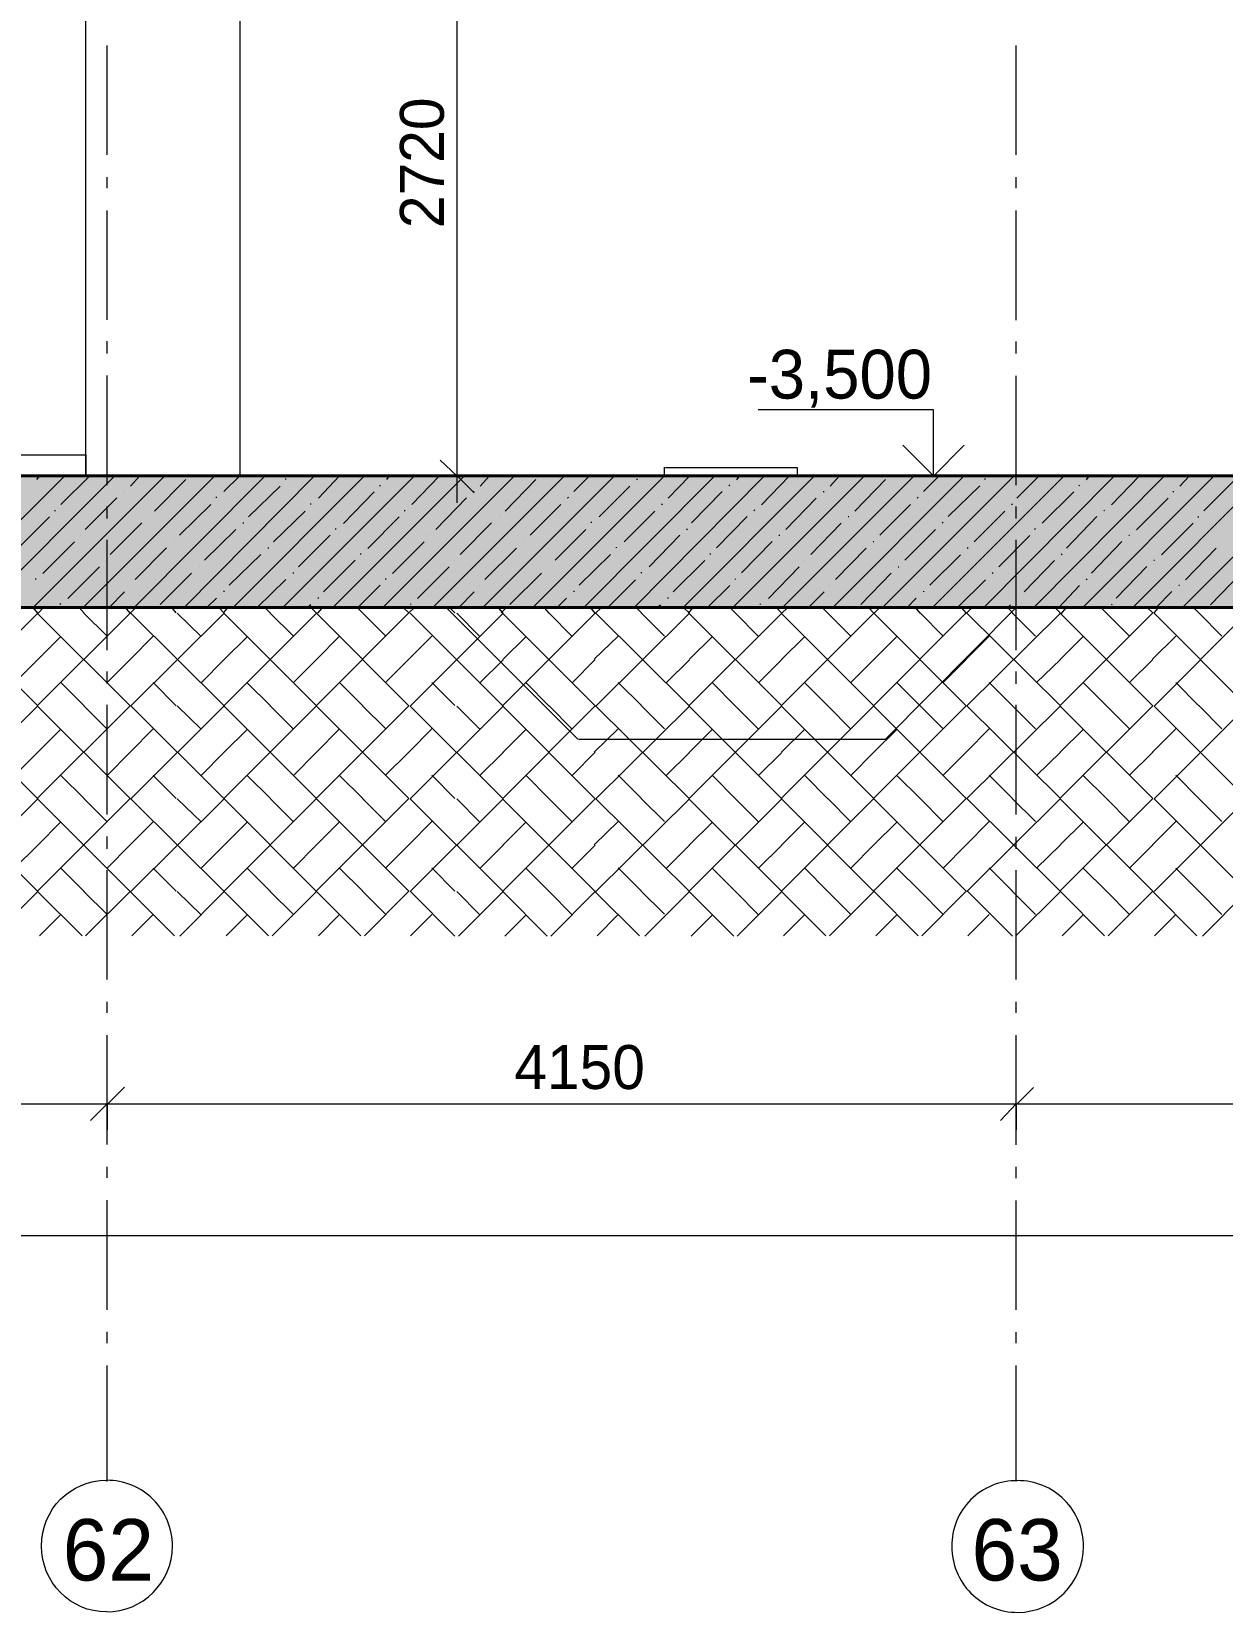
# Model space of a CAD drawing. Header units: millimetres. Extents: x -135211 to 49383, y -8033 to 228499.
# Drawn here: x -8092 to -2656, y 39969 to 47183 of the extents above; entities that cross this region are included whole.
import ezdxf

# ---------------------------------------------------------------- set-up
doc = ezdxf.new("R2010")
doc.units = ezdxf.units.MM
doc.layers.add('PDF _Геометрия', color=7, linetype='Continuous', true_color=0x1d1d1d)
doc.layers.add('PDF _Сплошная заливка', color=7, linetype='Continuous', true_color=0xffffff)
doc.layers.add('PDF _Текст', color=7, linetype='Continuous')

msp = doc.modelspace()

# ---------------------------------------------------------------- hatches: boundary and pattern name
at = {"layer": 'PDF _Сплошная заливка', "transparency": 33554559}
h = msp.add_hatch(color=256, dxfattribs=at)
h.paths.add_polyline_path([(-99774.8, 44556.2), (-99774.8, 45156.6), (-104045.4, 45156.6), (-104045.4, 44556.2)])
h.paths.add_polyline_path([(646.3, 44556.2), (646.3, 45156.6), (-26352.2, 45156.6), (-26352.2, 44556.2)])
h.paths.add_polyline_path([(-26398.8, 44556.2), (-26398.8, 45156.6), (-50899.8, 45156.6), (-50899.8, 44556.2)])
h.paths.add_polyline_path([(-50950.6, 44556.2), (-50950.6, 45156.6), (-98974.8, 45156.6), (-98974.8, 44556.2)])

# ---------------------------------------------------------------- linework, layer by layer
at = {"layer": 'PDF _Геометрия', "color": 7, "lineweight": 9}
for points in [[(-6150.8, 52695.4), (-6150.8, 52856.2), (-6150.8, 52534.5), (-6150.8, 52123.9), (-6150.8, 48652.6), (-6150.8, 48284.3), (-6150.8, 47873.7), (-6150.8, 45033.2)], [(-9240.9, 45252.3), (-7844.2, 45252.3), (-7844.2, 45154.9), (-10239.9, 45154.9), (-7844.2, 45154.9), (-7844.2, 48283.4), (-7941.8, 48283.4)], [(-7142.2, 47872.9), (-7142.2, 48283.5), (-7142.2, 45155.1), (-7845.3, 45155.1)], [(-7144, 47873.3), (-544.2, 47873.3), (-544.2, 48283.9), (-544.2, 45155.5), (-4595.7, 45155.5)], [(-7747.7, 46620.9), (-7747.7, 47120.4)], [(-3597.5, 46620.5), (-3597.5, 47120)], [(-7747.7, 46468.5), (-7747.7, 46519.3)], [(-3597.5, 46468.1), (-3597.5, 46518.9)], [(-7747.7, 45867.3), (-7747.7, 46366.9)], [(-3597.5, 45867), (-3597.5, 46366.5)], [(-7747.7, 45714.9), (-7747.7, 45770)], [(-3597.5, 45714.6), (-3597.5, 45769.6)], [(-7747.7, 45113.9), (-7747.7, 45613.3)], [(-3597.5, 45113.4), (-3597.5, 45613)], [(-3974.8, 45156), (-3974.8, 45456.5), (-4774.8, 45456.5)], [(-7150.7, 45157.2), (-5203.2, 45157.2), (-5203.2, 45195.2)], [(-5199, 45194.2), (-4597.8, 45194.2), (-4597.8, 45156.1), (-5199, 45156.1)], [(251.1, 45156.7), (640.3, 45156.7), (640.3, 44555.6), (-97975.2, 44555.6)], [(-6150.8, 45156), (-6269.3, 45156)], [(-6151.6, 45156.1), (-6045.5, 45156.1)], [(-3825.7, 45156.7), (-4126.5, 45156.7)], [(-3114.4, 45155.7), (-2983.4, 45155.7), (-3974, 45155.7)], [(-7747.7, 44961.5), (-7747.7, 45016.5)], [(-3597.5, 44961.1), (-3597.5, 45016.1)], [(-7747.7, 44360.3), (-7747.7, 44864.1)], [(-3597.5, 44360), (-3597.5, 44863.7)], [(-6199.3, 44555.2), (-5598, 43954.1)], [(-4194.7, 43953.6), (-3597.5, 44554.7), (-6196.9, 44554.7)], [(-7747.7, 44207.9), (-7747.7, 44263)], [(-3597.5, 44207.5), (-3597.5, 44262.5)], [(-7747.7, 43611), (-7747.7, 44110.6)], [(-3597.5, 43610.7), (-3597.5, 44110.2)], [(-5595.1, 43953.5), (-4194.2, 43953.5)], [(-7747.7, 43454.4), (-7747.7, 43509.4)], [(-3597.5, 43454), (-3597.5, 43509.1)], [(-7747.7, 42857.5), (-7747.7, 43357)], [(-3597.5, 42857.1), (-3597.5, 43356.6)], [(-7747.7, 42705.1), (-7747.7, 42755.9)], [(-3597.5, 42704.8), (-3597.5, 42755.6)], [(-7747.7, 42104), (-7747.7, 42603.5)], [(-3597.5, 42103.6), (-3597.5, 42603.1)], [(-7747.7, 42290.3), (-7747.7, 42396.1)], [(-3597.5, 42289.9), (-3597.5, 42395.7)], [(-11997.9, 42290.3), (-7747.7, 42290.3), (-7747.7, 42171.7)], [(-7745.9, 42289.9), (-3597.5, 42289.9), (-3597.5, 42171.4)], [(-3596.2, 42289.6), (175.3, 42289.6)], [(-7747.7, 41951.7), (-7747.7, 42002.4)], [(-3597.5, 41951.2), (-3597.5, 42002)], [(-7747.7, 41350.5), (-7747.7, 41850.1)], [(-3597.5, 41350.1), (-3597.5, 41849.7)], [(-103561.8, 41688.5), (175.3, 41688.5)], [(-7747.7, 41198.1), (-7747.7, 41248.9)], [(-3597.5, 41197.7), (-3597.5, 41248.5)], [(-7747.7, 40567.4), (-7747.7, 41096.5)], [(-3597.5, 40566.9), (-3597.5, 41096.1)]]:
    msp.add_lwpolyline(points, dxfattribs=at)
at = {"layer": 'PDF _Геометрия', "color": 7, "lineweight": 40}
for points in [[(-22994.2, 48284.2), (-96.7, 48284.2), (-96.7, 45155.8), (-26097.4, 45155.8)], [(-26349.7, 44555.5), (649.1, 44555.5), (649.1, 45156.6), (149.8, 45156.6)]]:
    msp.add_lwpolyline(points, dxfattribs=at)
at = {"layer": 'PDF _Геометрия', "color": 7, "lineweight": 18}
for points in [[(-3974.8, 45156), (-4114.4, 45295.6)], [(-3974.1, 45155.8), (-3834.4, 45295.5)], [(-6150.8, 45156), (-6227.2, 45227.9)], [(-6148.2, 45155.2), (-6071.8, 45079)], [(-7744.9, 42289.6), (-7668.7, 42365.7)], [(-3594.9, 42289.2), (-3518.6, 42365.4)], [(-7747.7, 42290.3), (-7823.9, 42214.1)], [(-3597.5, 42289.9), (-3669.9, 42213.7)]]:
    msp.add_lwpolyline(points, dxfattribs=at)
at = {"layer": 'PDF _Геометрия', "lineweight": 9}
for points in [[(-8541.7, 44554.7), (-7940.7, 45155.8)], [(-8313.9, 44554.7), (-7712.6, 45155.9)], [(-8085.3, 44554.8), (-7484.4, 45156)], [(-8067.8, 45138.8), (-8054.7, 45155.7)], [(-7958.2, 45024.6), (-7826.6, 45155.8)], [(-7857.5, 44555), (-7256.3, 45156.1)], [(-7640.9, 45109.4), (-7598.5, 45155.9)], [(-7625, 44554.1), (-7028.2, 45155.2)], [(-7531.5, 44995.3), (-7387.9, 45139.2)], [(-7397.2, 44554.2), (-6800.1, 45155.3)], [(-7214.2, 45084.2), (-7142.2, 45156.2)], [(-7173.3, 44554.3), (-6571.9, 45155.4)], [(-7102.1, 44969.4), (-6958, 45109)], [(-6944.7, 44554.4), (-6343.8, 45155.5)], [(-6931.7, 45139.5), (-6931.7, 45143.7)], [(-6783, 45053.7), (-6686, 45155.4)], [(-6716.8, 44554.5), (-6115.7, 45155.6)], [(-6501.7, 45109.3), (-6501.7, 45113.5)], [(-6489, 44554.6), (-5887.6, 45155.8)], [(-6470.3, 45138.5), (-6457.9, 45155.5)], [(-6356.7, 45024.4), (-6229.7, 45155.6)], [(-6260.4, 44554.8), (-5659.4, 45155.9)], [(-6043.8, 45109.2), (-6001.6, 45155.7)], [(-6032.6, 44554.8), (-5431.3, 45156)], [(-5931, 44995.1), (-5791, 45139.1)], [(-5803.9, 44555), (-5203.2, 45156.1)], [(-5617.4, 45084), (-5545.4, 45156)], [(-5572.2, 44554.1), (-4975.1, 45155.2)], [(-5500.7, 44969.2), (-5361.1, 45108.9)], [(-5343.5, 44554.1), (-4746.9, 45155.3)], [(-5329.9, 45138.2), (-5326, 45142.4)], [(-5186.6, 45053.5), (-5089.1, 45155.2)], [(-5119.6, 44554.3), (-4518.8, 45155.4)], [(-4908.8, 45110.1), (-4904.9, 45114.3)], [(-4891.8, 44554.4), (-4290.7, 45155.6)], [(-4873.6, 45138.3), (-4861, 45155.3)], [(-4759.9, 45024.1), (-4632.9, 45155.4)], [(-4663.9, 44554.5), (-4062.6, 45155.6)], [(-4447.4, 45108.9), (-4404.7, 45155.5)], [(-4435.3, 44554.6), (-3834.4, 45155.8)], [(-4334.3, 44994.9), (-4194.2, 45138.8)], [(-4207.4, 44554.8), (-3606.3, 45155.9)], [(-4020.7, 45083.8), (-3948.5, 45155.7)], [(-3979.5, 44554.9), (-3378.2, 45156)], [(-3908, 44970), (-3764.2, 45109.6)], [(-3746.9, 44554), (-3150.1, 45155.1)], [(-3741.9, 45140.1), (-3737.9, 45144.3)], [(-3594.1, 45054.3), (-3492.2, 45155.9)], [(-3519, 44554.1), (-2921.9, 45155.2)], [(-3312, 45109.8), (-3308, 45114)], [(-3295.1, 44554.2), (-2693.8, 45155.3)], [(-3276.9, 45138.1), (-3264.1, 45155)], [(-3163, 45023.9), (-3036, 45155.1)], [(-3066.5, 44554.3), (-2465.7, 45155.5)], [(-2850.3, 45108.7), (-2807.9, 45155.2)], [(-2838.6, 44554.4), (-2237.6, 45155.5)], [(-2741.5, 44995.6), (-2597.3, 45139.6)], [(-7847.8, 44911.3), (-7703.8, 45055.2)], [(-7668.7, 45083.5), (-7668.7, 45083.5)], [(-7417.6, 44885.4), (-7273.9, 45025.1)], [(-7247.5, 45055.5), (-7247.5, 45059.7)], [(-6817.6, 45025.3), (-6817.6, 45029.5)], [(-6668, 44939.1), (-6528.1, 45083)], [(-6246.5, 44911.1), (-6106.9, 45055)], [(-6075.7, 45084.3), (-6071.8, 45084.3)], [(-5817, 44885.1), (-5677, 45024.8)], [(-5645.8, 45054.1), (-5641.9, 45058.3)], [(-5215.9, 45023.9), (-5212, 45028.1)], [(-5080, 44941), (-4940, 45085)], [(-4649.8, 44910.9), (-4510, 45054.8)], [(-4478.9, 45084.1), (-4474.9, 45084.1)], [(-4219.5, 44884.8), (-4080.1, 45024.6)], [(-4049, 45053.9), (-4045, 45058.2)], [(-3619.1, 45023.7), (-3615.1, 45028)], [(-3478.5, 44939.7), (-3334.3, 45083.7)], [(-3048.3, 44909.5), (-2904.4, 45053.5)], [(-2882.1, 45083.9), (-2878.1, 45083.9)], [(-8154.5, 44825.1), (-8010.9, 44969)], [(-7984.6, 44995.3), (-7984.6, 44999.5)], [(-7554.6, 44969.3), (-7554.6, 44969.3)], [(-7124.7, 44939.1), (-7124.7, 44943.3)], [(-6988.1, 44855.1), (-6843.9, 44994.8)], [(-6557.9, 44824.9), (-6414, 44968.8)], [(-6387.7, 44995), (-6387.7, 44999.2)], [(-5957.8, 44969), (-5957.8, 44969)], [(-5536.6, 44941), (-5536.6, 44945.3)], [(-5386.8, 44854.9), (-5247.1, 44994.6)], [(-4965.3, 44826.8), (-4825.9, 44970.7)], [(-4794.7, 44995.8), (-4790.8, 45000.1)], [(-4364.8, 44969.9), (-4360.9, 44969.9)], [(-3934.9, 44939.7), (-3930.9, 44943.9)], [(-3790.1, 44854.7), (-3650.2, 44994.4)], [(-3368.6, 44826.6), (-3229, 44970.5)], [(-3197.9, 44995.6), (-3193.9, 44999.9)], [(-2768, 44969.6), (-2764, 44969.6)], [(-7870.5, 44885.3), (-7870.5, 44885.3)], [(-7733.8, 44797.1), (-7589.7, 44941)], [(-7303.6, 44771.1), (-7159.8, 44910.8)], [(-6873.4, 44740.9), (-6729.9, 44884.8)], [(-6703.5, 44911.1), (-6703.5, 44915.2)], [(-6273.6, 44885), (-6273.6, 44885)], [(-6136.5, 44796.9), (-5992.8, 44940.8)], [(-5702.3, 44770.9), (-5562.9, 44910.6)], [(-5272.9, 44740.7), (-5133, 44884.5)], [(-5101.8, 44909.7), (-5097.9, 44913.9)], [(-4680.7, 44885.8), (-4676.7, 44885.8)], [(-4535.8, 44796.6), (-4396, 44940.6)], [(-4105.6, 44770.6), (-3966, 44910.4)], [(-3676.1, 44740.4), (-3536.1, 44884.4)], [(-3513.8, 44911.6), (-3509.8, 44915.8)], [(-3083.9, 44885.6), (-3079.9, 44885.6)], [(-2934.3, 44795.3), (-2790.3, 44939.2)], [(-8040.6, 44710.8), (-7896.8, 44854.8)], [(-7619.9, 44682.9), (-7475.7, 44826.8)], [(-7440.6, 44855), (-7440.6, 44855)], [(-7010.6, 44824.9), (-7010.6, 44829)], [(-6589.5, 44796.7), (-6589.5, 44801)], [(-6444, 44710.6), (-6299.9, 44854.6)], [(-6022.5, 44682.6), (-5878.8, 44826.6)], [(-5843.7, 44854.8), (-5843.7, 44854.8)], [(-5422.5, 44826.8), (-5422.5, 44831)], [(-4992.6, 44796.6), (-4992.6, 44800.8)], [(-4851.4, 44712.6), (-4711.8, 44856.5)], [(-4421.9, 44682.4), (-4281.9, 44826.3)], [(-4250.8, 44855.6), (-4246.8, 44855.6)], [(-3820.9, 44825.4), (-3816.9, 44829.6)], [(-3390.9, 44795.2), (-3387, 44799.5)], [(-3254.6, 44712.3), (-3115, 44856.2)], [(-2824.4, 44682.1), (-2685, 44826.1)], [(-7926.6, 44596.7), (-7782.8, 44740.6)], [(-7756.4, 44771), (-7756.4, 44771)], [(-7326.5, 44740.8), (-7326.5, 44740.8)], [(-7189.7, 44656.8), (-7045.7, 44796.5)], [(-6759.5, 44626.6), (-6615.8, 44770.5)], [(-6330, 44596.4), (-6185.9, 44740.3)], [(-6159.6, 44770.8), (-6159.6, 44770.8)], [(-5729.6, 44740.5), (-5729.6, 44740.5)], [(-5593.1, 44656.6), (-5448.9, 44796.3)], [(-5162.8, 44626.4), (-5018.9, 44770.3)], [(-4728.7, 44596.2), (-4589, 44740.1)], [(-4562.7, 44770.6), (-4562.7, 44770.6)], [(-4136.7, 44741.4), (-4132.8, 44741.4)], [(-3991.7, 44656.4), (-3852, 44796)], [(-3561.4, 44626.2), (-3422.1, 44770.1)], [(-3140.7, 44598.1), (-3000.9, 44742.1)], [(-2969.8, 44771.3), (-2965.8, 44771.3)], [(-8072.3, 44682.8), (-8072.3, 44687)], [(-7642.4, 44656.8), (-7642.4, 44656.8)], [(-7505.2, 44568.6), (-7361.6, 44712.5)], [(-7062.6, 44555.3), (-6931.7, 44682.3)], [(-6896.6, 44710.6), (-6896.6, 44714.8)], [(-6603.6, 44554.7), (-6501.7, 44656.3)], [(-6475.4, 44682.5), (-6475.4, 44686.8)], [(-6045.5, 44656.6), (-6045.5, 44656.6)], [(-5908.6, 44568.3), (-5764.7, 44712.3)], [(-5461.9, 44555.1), (-5334.8, 44682.1)], [(-5308.5, 44712.5), (-5308.5, 44716.7)], [(-5006.4, 44554.5), (-4904.9, 44656.1)], [(-4878.5, 44682.3), (-4878.5, 44686.6)], [(-4448.6, 44656.3), (-4448.6, 44656.3)], [(-4307.2, 44568.2), (-4167.8, 44712.1)], [(-3865, 44554.8), (-3737.9, 44681.8)], [(-3706.8, 44711.2), (-3702.8, 44715.4)], [(-3405.2, 44554.3), (-3308, 44655.9)], [(-3276.9, 44681), (-3272.9, 44685.2)], [(-2855.7, 44657.2), (-2851.7, 44657.2)], [(-2710.4, 44567.9), (-2571, 44711.8)], [(-7740.3, 44554.3), (-7668.7, 44626.4)], [(-7290, 44556), (-7247.5, 44598.3)], [(-7212.4, 44626.6), (-7212.4, 44630.8)], [(-6782.5, 44596.4), (-6782.5, 44600.6)], [(-6143.6, 44554.1), (-6071.8, 44626.1)], [(-5692.9, 44555.7), (-5650.7, 44598.1)], [(-5615.6, 44626.3), (-5615.6, 44630.6)], [(-5185.6, 44596.1), (-5185.6, 44600.4)], [(-4546.8, 44553.9), (-4474.9, 44625.9)], [(-4095.8, 44555.5), (-4053.8, 44597.8)], [(-4018.7, 44626.1), (-4018.7, 44630.3)], [(-3597.5, 44598), (-3597.5, 44602.2)], [(-2958.8, 44555.8), (-2886.8, 44627.8)], [(-7962.8, 44568.5), (-7958.2, 44572.8)], [(-6834.7, 44555.4), (-6817.6, 44568.1)], [(-6361.4, 44568.3), (-6361.4, 44572.6)], [(-5238, 44555.1), (-5220.7, 44567.9)], [(-4764.5, 44568.1), (-4764.5, 44572.3)], [(-3636.6, 44554.9), (-3623.9, 44567.6)], [(-3162.8, 44566.7), (-3158.8, 44571)]]:
    msp.add_lwpolyline(points, dxfattribs=at)
at = {"layer": 'PDF _Геометрия', "color": 28, "lineweight": 9, "true_color": 0x0e0e0e}
for points in [[(-8486.5, 43259.3), (-8063.5, 43682.6), (-8486.5, 44105.9), (-8063.5, 44529.3), (-8085, 44554.6)], [(-8267, 43056), (-8063.5, 43259.3), (-8486.5, 43682.6), (-8063.5, 44105.9), (-8486.5, 44529.3)], [(-8066.1, 43259.8), (-7642.4, 43683.2), (-8066.1, 44106.5), (-7642.4, 44529.8), (-7663.2, 44555.2)], [(-7845.7, 43056.7), (-7642.4, 43259.8), (-8066.1, 43683.2), (-7642.4, 44106.5), (-8066.1, 44529.8)], [(-8063.5, 44529.3), (-8063.5, 44529.3)], [(-8063.5, 44529.3), (-8063.5, 44529.3)], [(-8062.5, 44529), (-8037.2, 44554.4)], [(-7852.9, 44529.5), (-7874.5, 44554.9)], [(-7747.7, 44423.8), (-7853.1, 44529.7)], [(-7642.4, 44529.8), (-7642.4, 44529.8)], [(-7642.4, 44529.8), (-7642.4, 44529.8)], [(-7641.5, 44529.6), (-7616, 44554.9)], [(-7639.9, 43259.2), (-7212.4, 43682.6), (-7639.9, 44105.8), (-7212.4, 44529.2), (-7237.9, 44554.6)], [(-7415.7, 43056), (-7212.4, 43259.2), (-7639.9, 43682.6), (-7212.4, 44105.8), (-7639.9, 44529.2)], [(-7431.8, 44530.1), (-7452.6, 44555.5)], [(-7317.7, 44423.3), (-7428.2, 44529.1)], [(-7215.8, 44530.1), (-7194.9, 44555.5)], [(-7214.7, 43259.8), (-6791.3, 43683.1), (-7214.7, 44106.5), (-6791.3, 44529.8), (-6816.9, 44555.1)], [(-6994.5, 43056.6), (-6791.3, 43259.8), (-7214.7, 43683.1), (-6791.3, 44106.5), (-7214.7, 44529.8)], [(-7212.4, 44529.2), (-7212.4, 44529.2)], [(-7212.4, 44529.2), (-7212.4, 44529.2)], [(-7001.9, 44529.5), (-7027.4, 44554.9)], [(-6896.6, 44423.8), (-7002.7, 44529.6)], [(-6793.4, 43260.3), (-6370.1, 43683.7), (-6793.4, 44107), (-6370.1, 44530.3), (-6395.8, 44555.7)], [(-6573.2, 43057.1), (-6370.1, 43260.3), (-6793.4, 43683.7), (-6370.1, 44107), (-6793.4, 44530.3)], [(-6791.3, 44529.8), (-6791.3, 44529.8)], [(-6791.3, 44529.8), (-6791.3, 44529.8)], [(-6785.9, 44528.5), (-6765, 44553.8)], [(-6580.7, 44530), (-6606.3, 44555.4)], [(-6475.4, 44424.3), (-6581.2, 44530.1)], [(-6370.1, 44530.3), (-6370.1, 44530.3)], [(-6370.1, 44530.3), (-6370.1, 44530.3)], [(-6369.5, 44530.1), (-6343.8, 44555.4)], [(-6363.4, 43258.7), (-5940.2, 43681.9), (-6363.4, 44105.3), (-5940.2, 44528.6), (-5961.3, 44554.1)], [(-6143.2, 43055.4), (-5940.2, 43258.7), (-6363.4, 43681.9), (-5940.2, 44105.3), (-6363.4, 44528.6)], [(-6159.6, 44530.6), (-6185.3, 44555.9)], [(-6045.5, 44422.7), (-6151.6, 44528.5)], [(-5948.4, 44530.6), (-5922.7, 44556)], [(-5942.1, 43259.2), (-5519, 43682.5), (-5942.1, 44105.8), (-5519, 44529.2), (-5540.2, 44554.5)], [(-5721.9, 43056), (-5519, 43259.2), (-5942.1, 43682.5), (-5519, 44105.8), (-5942.1, 44529.2)], [(-5940.2, 44528.6), (-5940.2, 44528.6)], [(-5940.2, 44528.6), (-5940.2, 44528.6)], [(-5729.6, 44528.9), (-5750.7, 44554.3)], [(-5624.3, 44423.2), (-5730, 44529)], [(-5519, 44529.2), (-5519, 44529.2)], [(-5519, 44529.2), (-5519, 44529.2)], [(-5517.8, 44528.9), (-5492.7, 44554.3)], [(-5516.7, 43258.6), (-5089.1, 43682), (-5516.7, 44105.2), (-5089.1, 44528.6), (-5114.3, 44554)], [(-5292.7, 43055.4), (-5089.1, 43258.6), (-5516.7, 43682), (-5089.1, 44105.2), (-5516.7, 44528.6)], [(-5308.5, 44530.5), (-5333.6, 44555.9)], [(-5203.2, 44424.8), (-5309.2, 44530.6)], [(-5092.8, 44529.5), (-5071.6, 44554.9)], [(-5091.4, 43259.2), (-4668, 43682.5), (-5091.4, 44105.8), (-4668, 44529.2), (-4693.2, 44554.6)], [(-4871.4, 43055.9), (-4668, 43259.2), (-5091.4, 43682.5), (-4668, 44105.8), (-5091.4, 44529.2)], [(-5089.1, 44528.6), (-5089.1, 44528.6)], [(-5089.1, 44528.6), (-5089.1, 44528.6)], [(-4878.5, 44528.9), (-4903.7, 44554.3)], [(-4773.3, 44423.2), (-4878.8, 44529)], [(-4670.1, 43259.7), (-4246.8, 43683), (-4670.1, 44106.3), (-4246.8, 44529.7), (-4272.1, 44555.1)], [(-4450.1, 43056.5), (-4246.8, 43259.7), (-4670.1, 43683), (-4246.8, 44106.3), (-4670.1, 44529.7)], [(-4668, 44529.2), (-4668, 44529.2)], [(-4668, 44529.2), (-4668, 44529.2)], [(-4666.9, 44528.9), (-4641.6, 44554.3)], [(-4457.4, 44529.4), (-4482.7, 44554.8)], [(-4352.1, 44423.7), (-4458, 44529.6)], [(-4248.7, 43260.3), (-3825.7, 43683.6), (-4248.7, 44106.9), (-3825.7, 44530.2), (-3847.1, 44555.6)], [(-4028.9, 43057.1), (-3825.7, 43260.3), (-4248.7, 43683.6), (-3825.7, 44106.9), (-4248.7, 44530.2)], [(-4246.8, 44529.7), (-4246.8, 44529.7)], [(-4246.8, 44529.7), (-4246.8, 44529.7)], [(-4245.8, 44529.4), (-4220.5, 44554.8)], [(-4036.2, 44529.9), (-4057.6, 44555.3)], [(-3930.9, 44424.2), (-4036.4, 44530.1)], [(-3825.7, 44530.2), (-3825.7, 44530.2)], [(-3825.7, 44530.2), (-3825.7, 44530.2)], [(-3824.7, 44530), (-3799.3, 44555.4)], [(-3823.4, 43259.7), (-3395.7, 43683), (-3823.4, 44106.3), (-3395.7, 44529.6), (-3421.2, 44555)], [(-3598.8, 43056.4), (-3395.7, 43259.7), (-3823.4, 43683), (-3395.7, 44106.3), (-3823.4, 44529.6)], [(-3615.1, 44530.5), (-3636.6, 44555.9)], [(-3509.8, 44424.8), (-3615.6, 44530.6)], [(-3398, 43260.2), (-2974.6, 43683.5), (-3398, 44106.8), (-2974.6, 44530.1), (-3000.1, 44555.6)], [(-3177.5, 43057), (-2974.6, 43260.2), (-3398, 43683.5), (-2974.6, 44106.8), (-3398, 44530.1)], [(-3395.7, 44529.6), (-3395.7, 44529.6)], [(-3395.7, 44529.6), (-3395.7, 44529.6)], [(-3390.9, 44528.4), (-3369.4, 44553.8)], [(-3185.2, 44529.9), (-3210.7, 44555.3)], [(-3079.9, 44424.1), (-3186, 44530)], [(-2974.6, 44530.1), (-2974.6, 44530.1)], [(-2974.6, 44530.1), (-2974.6, 44530.1)], [(-2969, 44528.9), (-2948.3, 44554.3)], [(-2967.9, 43258.5), (-2544.6, 43681.8), (-2967.9, 44105.2), (-2544.6, 44528.5), (-2570.3, 44553.9)], [(-2747.5, 43055.3), (-2544.6, 43258.5), (-2967.9, 43681.8), (-2544.6, 44105.2), (-2967.9, 44528.5)], [(-2764, 44530.4), (-2789.6, 44555.8)], [(-2658.7, 44424.7), (-2764.4, 44530.6)], [(-8064.3, 44317.7), (-7958.2, 44423.5)], [(-7642.7, 44318.2), (-7537.1, 44424.1)], [(-7213.1, 44317.6), (-7107.1, 44423.5)], [(-6791.6, 44318.2), (-6686, 44424)], [(-6370.8, 44318.8), (-6264.8, 44424.6)], [(-5940.4, 44317.1), (-5834.9, 44423)], [(-5523.5, 44318.7), (-5413.8, 44424.5)], [(-5090, 44317.1), (-4983.8, 44422.9)], [(-4668.4, 44317.6), (-4562.7, 44423.4)], [(-4247.6, 44318.2), (-4141.5, 44424)], [(-3826, 44318.7), (-3720.4, 44424.5)], [(-3396.4, 44318.1), (-3290.4, 44423.9)], [(-2974.8, 44318.6), (-2869.3, 44424.5)], [(-8169.5, 44211.7), (-8063.5, 44317.6)], [(-7747.9, 44212.3), (-7642.4, 44318.1)], [(-7318.3, 44211.7), (-7212.4, 44317.6)], [(-6896.8, 44212.2), (-6791.3, 44318.1)], [(-6476, 44212.8), (-6370.1, 44318.7)], [(-6046.4, 44211.1), (-5940.2, 44316.9)], [(-5624.8, 44211.7), (-5519, 44317.5)], [(-5195.2, 44211.1), (-5089.1, 44316.9)], [(-4773.6, 44211.6), (-4668, 44317.4)], [(-4352.8, 44212.2), (-4246.8, 44318)], [(-3931.2, 44212.7), (-3825.7, 44318.5)], [(-3505.6, 44212.1), (-3395.7, 44317.9)], [(-3080, 44212.6), (-2974.6, 44318.5)], [(-7852.9, 44106.2), (-7959.1, 44212.1)], [(-7431.8, 44106.8), (-7537.5, 44212.6)], [(-7001.9, 44106.2), (-7107.9, 44211.9)], [(-6580.7, 44106.7), (-6686.4, 44212.6)], [(-6159.6, 44107.3), (-6265.6, 44213)], [(-5729.6, 44105.6), (-5835.2, 44211.4)], [(-5308.5, 44107.2), (-5414.4, 44213)], [(-4878.5, 44105.5), (-4984, 44211.3)], [(-4457.4, 44106), (-4563.2, 44211.9)], [(-4036.2, 44106.6), (-4142.4, 44212.5)], [(-3615.1, 44107.1), (-3720.8, 44213)], [(-3185.2, 44106.6), (-3291.2, 44212.4)], [(-2764, 44107.1), (-2869.6, 44212.9)], [(-8063.5, 44105.9), (-8063.5, 44105.9)], [(-8063.5, 44105.9), (-8063.5, 44105.9)], [(-7747.7, 44000.5), (-7853.1, 44106.3)], [(-7642.4, 44106.5), (-7642.4, 44106.5)], [(-7642.4, 44106.5), (-7642.4, 44106.5)], [(-7317.7, 43999.9), (-7428.2, 44105.7)], [(-7212.4, 44105.8), (-7212.4, 44105.8)], [(-7212.4, 44105.8), (-7212.4, 44105.8)], [(-6896.6, 44000.5), (-7002.7, 44106.3)], [(-6791.3, 44106.5), (-6791.3, 44106.5)], [(-6791.3, 44106.5), (-6791.3, 44106.5)], [(-6475.4, 44001), (-6581.2, 44106.9)], [(-6370.1, 44107), (-6370.1, 44107)], [(-6370.1, 44107), (-6370.1, 44107)], [(-6045.5, 43999.3), (-6151.6, 44105.2)], [(-5940.2, 44105.3), (-5940.2, 44105.3)], [(-5940.2, 44105.3), (-5940.2, 44105.3)], [(-5624.3, 43999.9), (-5730, 44105.7)], [(-5519, 44105.8), (-5519, 44105.8)], [(-5519, 44105.8), (-5519, 44105.8)], [(-5203.2, 44001.5), (-5309.2, 44107.3)], [(-5089.1, 44105.2), (-5089.1, 44105.2)], [(-5089.1, 44105.2), (-5089.1, 44105.2)], [(-4773.3, 43999.8), (-4878.8, 44105.6)], [(-4668, 44105.8), (-4668, 44105.8)], [(-4668, 44105.8), (-4668, 44105.8)], [(-4352.1, 44000.4), (-4458, 44106.2)], [(-4246.8, 44106.3), (-4246.8, 44106.3)], [(-4246.8, 44106.3), (-4246.8, 44106.3)], [(-3930.9, 44000.9), (-4036.4, 44106.7)], [(-3825.7, 44106.9), (-3825.7, 44106.9)], [(-3825.7, 44106.9), (-3825.7, 44106.9)], [(-3509.8, 44001.4), (-3615.6, 44107.3)], [(-3395.7, 44106.3), (-3395.7, 44106.3)], [(-3395.7, 44106.3), (-3395.7, 44106.3)], [(-3079.9, 44000.9), (-3186, 44106.7)], [(-2974.6, 44106.8), (-2974.6, 44106.8)], [(-2974.6, 44106.8), (-2974.6, 44106.8)], [(-2658.7, 44001.4), (-2764.4, 44107.2)], [(-8064.3, 43894.4), (-7958.2, 44000.2)], [(-7642.7, 43895), (-7537.1, 44000.7)], [(-7213.1, 43894.3), (-7107.1, 44000.2)], [(-6791.6, 43894.9), (-6686, 44000.7)], [(-6370.8, 43895.4), (-6264.8, 44001.3)], [(-5940.4, 43893.8), (-5834.9, 43999.6)], [(-5523.5, 43895.4), (-5413.8, 44001.2)], [(-5090, 43893.7), (-4983.8, 43999.6)], [(-4668.4, 43894.3), (-4562.7, 44000.1)], [(-4247.6, 43894.8), (-4141.5, 44000.6)], [(-3826, 43895.3), (-3720.4, 44001.2)], [(-3396.4, 43894.8), (-3290.4, 44000.6)], [(-2974.8, 43895.3), (-2869.3, 44001.1)], [(-8169.5, 43788.4), (-8063.5, 43894.3)], [(-7747.9, 43789), (-7642.4, 43894.8)], [(-7318.3, 43788.4), (-7212.4, 43894.2)], [(-6896.8, 43788.9), (-6791.3, 43894.7)], [(-6476, 43789.5), (-6370.1, 43895.3)], [(-6046.4, 43787.8), (-5940.2, 43893.6)], [(-5624.8, 43788.3), (-5519, 43894.2)], [(-5195.2, 43787.8), (-5089.1, 43893.6)], [(-4773.6, 43788.3), (-4668, 43894.1)], [(-4352.8, 43788.8), (-4246.8, 43894.7)], [(-3931.2, 43789.4), (-3825.7, 43895.2)], [(-3505.6, 43788.8), (-3395.7, 43894.6)], [(-3080, 43789.3), (-2974.6, 43895.2)], [(-7852.9, 43682.9), (-7959.1, 43788.7)], [(-7431.8, 43683.4), (-7537.5, 43789.2)], [(-7001.9, 43682.8), (-7107.9, 43788.6)], [(-6580.7, 43683.4), (-6686.4, 43789.2)], [(-6159.6, 43684), (-6265.6, 43789.7)], [(-5729.6, 43682.2), (-5835.2, 43788.1)], [(-5308.5, 43683.9), (-5414.4, 43789.7)], [(-4878.5, 43682.2), (-4984, 43788)], [(-4457.4, 43682.7), (-4563.2, 43788.6)], [(-4036.2, 43683.3), (-4142.4, 43789.1)], [(-3615.1, 43683.8), (-3720.8, 43789.7)], [(-3185.2, 43683.3), (-3291.2, 43789.1)], [(-2764, 43683.8), (-2869.6, 43789.6)], [(-8063.5, 43682.6), (-8063.5, 43682.6)], [(-8063.5, 43682.6), (-8063.5, 43682.6)], [(-7747.7, 43577.2), (-7853.1, 43683)], [(-7642.4, 43683.2), (-7642.4, 43683.2)], [(-7642.4, 43683.2), (-7642.4, 43683.2)], [(-7317.7, 43576.5), (-7428.2, 43682.4)], [(-7212.4, 43682.6), (-7212.4, 43682.6)], [(-7212.4, 43682.6), (-7212.4, 43682.6)], [(-6896.6, 43577.1), (-7002.7, 43683)], [(-6791.3, 43683.1), (-6791.3, 43683.1)], [(-6791.3, 43683.1), (-6791.3, 43683.1)], [(-6475.4, 43577.7), (-6581.2, 43683.5)], [(-6370.1, 43683.7), (-6370.1, 43683.7)], [(-6370.1, 43683.7), (-6370.1, 43683.7)], [(-6045.5, 43576), (-6151.6, 43681.8)], [(-5940.2, 43681.9), (-5940.2, 43681.9)], [(-5940.2, 43681.9), (-5940.2, 43681.9)], [(-5624.3, 43576.5), (-5730, 43682.4)], [(-5519, 43682.5), (-5519, 43682.5)], [(-5519, 43682.5), (-5519, 43682.5)], [(-5203.2, 43578.2), (-5309.2, 43684)], [(-5089.1, 43682), (-5089.1, 43682)], [(-5089.1, 43682), (-5089.1, 43682)], [(-4773.3, 43576.5), (-4878.8, 43682.4)], [(-4668, 43682.5), (-4668, 43682.5)], [(-4668, 43682.5), (-4668, 43682.5)], [(-4352.1, 43577.1), (-4458, 43682.9)], [(-4246.8, 43683), (-4246.8, 43683)], [(-4246.8, 43683), (-4246.8, 43683)], [(-3930.9, 43577.6), (-4036.4, 43683.4)], [(-3825.7, 43683.6), (-3825.7, 43683.6)], [(-3825.7, 43683.6), (-3825.7, 43683.6)], [(-3509.8, 43578.1), (-3615.6, 43684)], [(-3395.7, 43683), (-3395.7, 43683)], [(-3395.7, 43683), (-3395.7, 43683)], [(-3079.9, 43577.5), (-3186, 43683.4)], [(-2974.6, 43683.5), (-2974.6, 43683.5)], [(-2974.6, 43683.5), (-2974.6, 43683.5)], [(-2658.7, 43578.1), (-2764.4, 43683.9)], [(-8064.3, 43471.1), (-7958.2, 43576.9)], [(-7642.7, 43471.6), (-7537.1, 43577.5)], [(-7213.1, 43471), (-7107.1, 43576.8)], [(-6791.6, 43471.6), (-6686, 43577.4)], [(-6370.8, 43472.2), (-6264.8, 43578)], [(-5940.4, 43470.4), (-5834.9, 43576.3)], [(-5523.5, 43472.1), (-5413.8, 43577.9)], [(-5090, 43470.4), (-4983.8, 43576.2)], [(-4668.4, 43470.9), (-4562.7, 43576.8)], [(-4247.6, 43471.5), (-4141.5, 43577.3)], [(-3826, 43472.1), (-3720.4, 43577.9)], [(-3396.4, 43471.5), (-3290.4, 43577.2)], [(-2974.8, 43472), (-2869.3, 43577.8)], [(-8169.5, 43365.1), (-8063.5, 43470.9)], [(-7747.9, 43365.7), (-7642.4, 43471.5)], [(-7318.3, 43365), (-7212.4, 43470.8)], [(-6896.8, 43365.6), (-6791.3, 43471.4)], [(-6476, 43366.1), (-6370.1, 43472)], [(-6046.4, 43364.5), (-5940.2, 43470.3)], [(-5624.8, 43365), (-5519, 43470.8)], [(-5195.2, 43364.4), (-5089.1, 43470.3)], [(-4773.6, 43365), (-4668, 43470.8)], [(-4352.8, 43365.5), (-4246.8, 43471.4)], [(-3931.2, 43366.1), (-3825.7, 43471.9)], [(-3505.6, 43365.4), (-3395.7, 43471.3)], [(-3080, 43366), (-2974.6, 43471.8)], [(-7852.9, 43259.5), (-7959.1, 43365.4)], [(-7431.8, 43260.1), (-7537.5, 43365.9)], [(-7001.9, 43259.5), (-7107.9, 43365.4)], [(-6580.7, 43260.1), (-6686.4, 43365.9)], [(-6159.6, 43260.6), (-6265.6, 43366.4)], [(-5729.6, 43258.9), (-5835.2, 43364.7)], [(-5308.5, 43260.6), (-5414.4, 43366.4)], [(-4878.5, 43258.9), (-4984, 43364.7)], [(-4457.4, 43259.4), (-4563.2, 43365.3)], [(-4036.2, 43260), (-4142.4, 43365.8)], [(-3615.1, 43260.5), (-3720.8, 43366.4)], [(-3185.2, 43259.9), (-3291.2, 43365.8)], [(-2764, 43260.4), (-2869.6, 43366.3)], [(-7861.7, 43056.4), (-8064.7, 43259.7)], [(-8063.5, 43259.3), (-8063.5, 43259.3)], [(-8063.5, 43259.3), (-8063.5, 43259.3)], [(-7747.7, 43153.8), (-7853.1, 43259.7)], [(-7440.6, 43057), (-7643.5, 43260.2)], [(-7642.4, 43259.8), (-7642.4, 43259.8)], [(-7642.4, 43259.8), (-7642.4, 43259.8)], [(-7317.7, 43153.2), (-7428.2, 43259)], [(-7010.6, 43056.4), (-7213.5, 43259.5)], [(-7212.4, 43259.2), (-7212.4, 43259.2)], [(-7212.4, 43259.2), (-7212.4, 43259.2)], [(-6896.6, 43153.8), (-7002.7, 43259.7)], [(-6589.5, 43056.9), (-6793, 43260.2)], [(-6791.3, 43259.8), (-6791.3, 43259.8)], [(-6791.3, 43259.8), (-6791.3, 43259.8)], [(-6475.4, 43154.3), (-6581.2, 43260.2)], [(-6370.1, 43260.3), (-6370.1, 43260.3)], [(-6370.1, 43260.3), (-6370.1, 43260.3)], [(-6159.6, 43055.3), (-6363, 43258.5)], [(-6045.5, 43152.6), (-6151.6, 43258.5)], [(-5738.4, 43055.8), (-5941.7, 43259)], [(-5940.2, 43258.7), (-5940.2, 43258.7)], [(-5940.2, 43258.7), (-5940.2, 43258.7)], [(-5624.3, 43153.2), (-5730, 43259.1)], [(-5317.2, 43056.4), (-5520.5, 43259.6)], [(-5519, 43259.2), (-5519, 43259.2)], [(-5519, 43259.2), (-5519, 43259.2)], [(-5203.2, 43154.9), (-5309.2, 43260.7)], [(-4887.3, 43055.7), (-5090.4, 43258.9)], [(-5089.1, 43258.6), (-5089.1, 43258.6)], [(-5089.1, 43258.6), (-5089.1, 43258.6)], [(-4773.3, 43153.2), (-4878.8, 43259)], [(-4466.2, 43056.3), (-4669.2, 43259.5)], [(-4668, 43259.2), (-4668, 43259.2)], [(-4668, 43259.2), (-4668, 43259.2)], [(-4352.1, 43153.7), (-4458, 43259.6)], [(-4045, 43056.8), (-4247.9, 43260)], [(-4246.8, 43259.7), (-4246.8, 43259.7)], [(-4246.8, 43259.7), (-4246.8, 43259.7)], [(-3930.9, 43154.3), (-4036.4, 43260.1)], [(-3825.7, 43260.3), (-3825.7, 43260.3)], [(-3825.7, 43260.3), (-3825.7, 43260.3)], [(-3615.1, 43055.2), (-3818.6, 43258.4)], [(-3509.8, 43154.8), (-3615.6, 43260.7)], [(-3193.9, 43056.8), (-3397.3, 43260)], [(-3395.7, 43259.7), (-3395.7, 43259.7)], [(-3395.7, 43259.7), (-3395.7, 43259.7)], [(-3079.9, 43154.2), (-3186, 43260)], [(-2772.8, 43057.4), (-2976, 43260.6)], [(-2974.6, 43260.2), (-2974.6, 43260.2)], [(-2974.6, 43260.2), (-2974.6, 43260.2)], [(-2658.7, 43154.8), (-2764.4, 43260.6)], [(-8055.8, 43056.2), (-7958.2, 43153.6)], [(-7634.2, 43056.8), (-7537.1, 43154.1)], [(-7204.6, 43056.2), (-7107.1, 43153.5)], [(-6783, 43056.7), (-6686, 43154.1)], [(-6362.2, 43057.3), (-6264.8, 43154.7)], [(-5932.6, 43055.6), (-5834.9, 43152.9)], [(-5511, 43057.2), (-5413.8, 43154.6)], [(-5081.4, 43055.5), (-4983.8, 43152.9)], [(-4659.8, 43056.1), (-4562.7, 43153.4)], [(-4238.9, 43056.6), (-4141.5, 43154)], [(-3818.1, 43057.2), (-3720.4, 43154.5)], [(-3387.7, 43056.6), (-3290.4, 43153.9)], [(-2966.8, 43057.1), (-2869.3, 43154.5)]]:
    msp.add_lwpolyline(points, dxfattribs=at)
at = {"layer": 'PDF _Геометрия', "color": 7, "lineweight": 9}
msp.add_lwpolyline([(-7750.2, 39971.2, 0.411807), (-7449.3, 40271.7, 0.417056), (-7750.2, 40572.2)], format="xyb", dxfattribs=at)
msp.add_lwpolyline([(-3590.9, 40570.6, 0.423082), (-3891.4, 40270, 0.417871), (-3590.9, 39969.4, 0.411895), (-3290.4, 40270, 0.417128)], format="xyb", close=True, dxfattribs=at)
for points in [[(-8046.5, 40271.7), (-8046.5, 40441), (-7915.3, 40572.2), (-7750.2, 40572.2)], [(-7750.2, 39971.2), (-7915.3, 39971.2), (-8046.5, 40106.6), (-8046.5, 40271.7)]]:
    msp.add_open_spline(points, degree=3, dxfattribs=at)

# ---------------------------------------------------------------- texts
at = {"layer": 'PDF _Текст', "insert": (-6309, 46286.3), "char_height": 200.42, "attachment_point": 4, "rotation": 90, "style": ''}
msp.add_mtext('2720', dxfattribs=at)
at = {"layer": 'PDF _Текст', "attachment_point": 4, "style": ''}
for s, insert, char_height in [('-3,500', (-4826.1, 45599.1), 222.7), ('4150', (-5888.7, 42456.5), 200.42), ('62', (-7950.3, 40253), 280.26), ('63', (-3801.7, 40253), 280.26)]:
    msp.add_mtext(s, dxfattribs=dict(at, insert=insert, char_height=char_height))

doc.saveas('drawing.dxf')
